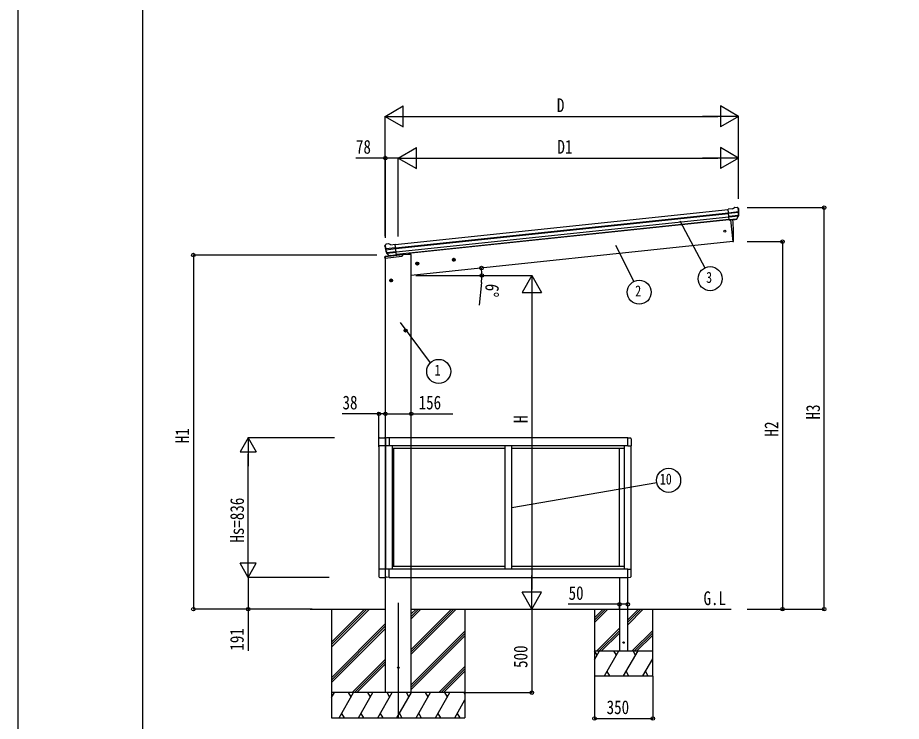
# Model space of a CAD drawing. Units: millimetres, scale not verified. Extents: x -10512 to 10512, y -7425 to 7425.
# Drawn here: x -10512 to -5214, y -4303 to -87 of the extents above; entities that cross this region are included whole.
import ezdxf
from ezdxf.enums import TextEntityAlignment as Align

# ---------------------------------------------------------------- set-up
doc = ezdxf.new("R2010")
doc.units = ezdxf.units.MM
doc.header["$LTSCALE"] = 30
for name, color, linetype in [('0-2_USER1', 3, 'Continuous'), ('0-3_YKK_12', 2, 'Continuous'), ('0-4_YKK_13', 4, 'Continuous'), ('0-5_YKK_A1', 4, 'Continuous'), ('0-6_YKK_D', 6, 'Continuous'), ('0-7_YKK_ZWAK', 7, 'Continuous')]:
    doc.layers.add(name, color=color, linetype=linetype)
doc.styles.add('ＭＳ ゴシック', font='')
doc.styles.get('ＭＳ ゴシック').set_extended_font_data('MS Gothic')

msp = doc.modelspace()

# ---------------------------------------------------------------- linework, layer by layer
at = {"layer": '0-3_YKK_12'}
msp.add_line((-8230.44, -3593.02), (-8230.44, -4286.34), dxfattribs=at)
at = {"layer": '0-4_YKK_13'}
for p, q in [((-6225.64, -1231.72), (-6252.16, -1234.51)), ((-6245.37, -1299.06), (-6252.16, -1234.51)), ((-6250, -1255.03), (-6190.26, -1248.76)), ((-6189.78, -1254.62), (-6249.39, -1260.89)), ((-6190.62, -1271.38), (-6247.65, -1277.37)), ((-6199.32, -1222.92), (-6199.32, -1222.92)), ((-6195.65, -1224.01), (-6195.66, -1224)), ((-6195.65, -1224.01), (-6191.33, -1227.5)), ((-6191.33, -1227.5), (-6190.47, -1228.2)), ((-6189.09, -1231.9), (-6189.4, -1230.05)), ((-6192.01, -1276.04), (-6247.18, -1281.84)), ((-6202.02, -1294.27), (-6245.4, -1298.83)), ((-6245.37, -1299.06), (-6235.43, -1298.01)), ((-6238.81, -1298.37), (-6225.1, -1428.74)), ((-6235.43, -1298.01), (-6235.16, -1298.08)), ((-6235.16, -1298.08), (-6209.82, -1295.41)), ((-6209.82, -1295.41), (-6209.57, -1295.29)), ((-6209.57, -1295.29), (-6201.88, -1294.49)), ((-6200.57, -1292.62), (-6191.12, -1274.32)), ((-6199.52, -1293.05), (-6189.4, -1274.79)), ((-6225.1, -1428.74), (-6223.05, -1428.45)), ((-8310.48, -1454.87), (-8310.56, -1452.99)), ((-8309.19, -1450.1), (-8309.89, -1450.96)), ((-8305.7, -1445.78), (-8309.19, -1450.1)), ((-8246.09, -1464.83), (-8305.83, -1471.11)), ((-8305.7, -1445.78), (-8305.69, -1445.78)), ((-8305.07, -1476.95), (-8245.47, -1470.69)), ((-8302.34, -1443.95), (-8302.33, -1443.95)), ((-8274.77, -1447.09), (-8248.24, -1444.3)), ((-8241.46, -1508.85), (-8248.24, -1444.3)), ((-8310.62, -1526.77), (-8309.38, -1517.36)), ((-8309.61, -1526.67), (-8310.62, -1526.77)), ((-8309.61, -1526.67), (-8208.1, -1516)), ((-8308.39, -1517.42), (-8309.61, -1526.67)), ((-8309.61, -1526.67), (-8308.39, -1517.42)), ((-8307.88, -1517.44), (-8309.08, -1526.61)), ((-8308.39, -1517.42), (-8308.49, -1516.5)), ((-8308.49, -1516.5), (-8308.39, -1517.42)), ((-8203.62, -1506.41), (-8308.39, -1517.42)), ((-8308.39, -1517.42), (-8203.62, -1506.41)), ((-8203.62, -1506.48), (-8307.88, -1517.44)), ((-8306.95, -1517.84), (-8307, -1517.34)), ((-8203.62, -1506.98), (-8306.95, -1517.84)), ((-8287.56, -1512.51), (-8301.26, -1496.75)), ((-8300.77, -1493.16), (-8243.74, -1487.17)), ((-8286.62, -1511.87), (-8299.67, -1495.93)), ((-8298.44, -1497.43), (-8243.27, -1491.64)), ((-8277.26, -1512.62), (-8284.95, -1513.43)), ((-8284.86, -1513.19), (-8241.48, -1508.63)), ((-8276.99, -1512.68), (-8277.26, -1512.62)), ((-8251.66, -1510.02), (-8276.99, -1512.68)), ((-8251.4, -1509.9), (-8251.66, -1510.02)), ((-8241.46, -1508.85), (-8251.4, -1509.9)), ((-8238.62, -1509.15), (-8238.62, -1510.66)), ((-8203.62, -1511.03), (-8203.62, -1506.41)), ((-8346.95, -2653.01), (-8346.95, -2609.31)), ((-8341.45, -2603.81), (-8312.45, -2603.81)), ((-8306.95, -2609.31), (-8306.95, -2653.01)), ((-8306.44, -2610.11), (-8306.44, -2653.01)), ((-8285.94, -2603.82), (-8301.23, -2604.61)), ((-8285.94, -2603.82), (-8285.94, -2653.01)), ((-6853.94, -2653.01), (-6853.94, -2603.81)), ((-6853.94, -2603.81), (-6838.66, -2604.61)), ((-6833.44, -2610.11), (-6833.44, -2653.01)), ((-8306.95, -2653.01), (-8346.95, -2653.01)), ((-8285.94, -2653.01), (-8306.44, -2653.01)), ((-6853.94, -2653.01), (-6833.44, -2653.01)), ((-8346.95, -3391.61), (-8346.95, -3435.31)), ((-8306.95, -3391.61), (-8346.95, -3391.61)), ((-8341.45, -3440.81), (-8312.45, -3440.81)), ((-8306.95, -3435.31), (-8306.95, -3391.61)), ((-8285.94, -3391.61), (-8306.44, -3391.61)), ((-8306.44, -3434.52), (-8306.44, -3391.61)), ((-8285.94, -3440.81), (-8301.23, -3440.01)), ((-8285.94, -3440.81), (-8285.94, -3391.61)), ((-6853.94, -3440.81), (-6853.94, -3391.61)), ((-6853.94, -3391.61), (-6833.44, -3391.61)), ((-6853.94, -3440.81), (-6838.66, -3440.01)), ((-6833.44, -3434.52), (-6833.44, -3391.61))]:
    msp.add_line(p, q, dxfattribs=at)
for points in [[(-6225.64, -1231.72), (-6214.04, -1224.75), (-6214.04, -1224.75)], [(-6212.81, -1224.34), (-6212.81, -1224.34), (-6199.32, -1222.92)], [(-8288.85, -1442.54), (-8288.85, -1442.54), (-8302.33, -1443.95)], [(-8274.77, -1447.09), (-8287.56, -1442.68), (-8287.56, -1442.68)], [(-8308.49, -1516.5), (-8203.62, -1505.47), (-8203.62, -1506.41)]]:
    msp.add_lwpolyline(points, dxfattribs=at)
for centre, radius in [((-6271.9, -1366.19), 6.5), ((-6878.94, -3831.31), 4), ((-8230.19, -3981.25), 5)]:
    msp.add_circle(centre, radius, dxfattribs=at)
for centre, radius, start, end in [((-6212.49, -1227.32), 3, 96.02369, 120.97631), ((-6198.8, -1227.89), 5, 51.04426, 95.95574), ((-6382.64, -1253.55), 192.44, 1.4271, 6.57578), ((-6389.98, -1253.01), 200.2, 354.20009, 359.53883), ((-6144.99, -1246.64), 45.32, 182.67122, 185.64518), ((-6189.6, -1255.96), 1.35, 95.1605, 97.91927), ((-6186.99, -1254.41), 2.74, 179.02151, 184.43412), ((-6389.98, -1253.01), 202, 354.13916, 6), ((-7119.71, -1388.53), 900, 357.63919, 5.84085), ((-6202.13, -1291.6), 2.99, 285.2717, 331.00739), ((-6193.79, -1272.94), 3, 332.69111, 354.20009), ((-6192.02, -1273.33), 3, 331, 354.13916), ((-6223.47, -1425.48), 3, 278, 357.63919), ((-8109.59, -1433.75), 202, 186, 197.86084), ((-8116.65, -1435.8), 192.44, 185.42422, 190.5729), ((-8350.55, -1478.46), 45.32, 6.35482, 9.32878), ((-8301.81, -1448.93), 5, 96.04426, 140.95574), ((-8307.85, -1477.32), 2.74, 7.56588, 12.97849), ((-8304.98, -1478.3), 1.35, 94.08073, 96.8395), ((-8109.59, -1433.75), 200.2, 192.46117, 197.79991), ((-8288.54, -1445.52), 3, 71.02369, 95.97631), ((-8308.39, -1517.49), 1, 96, 172.5), ((-8309.11, -1521.01), 3.66, 78.7113, 94.17753), ((-8309.11, -1521.01), 3.66, 78.7113, 94.17753), ((-8299, -1494.79), 3, 197.86084, 221), ((-8297.35, -1494.03), 3, 197.79991, 219.30889), ((-8285.3, -1510.55), 2.99, 220.99261, 266.7283), ((-8208.62, -1511.03), 5, 276, 0), ((-8341.45, -2609.31), 5.5, 90, 180), ((-8312.45, -2609.31), 5.5, 0, 90), ((-8300.94, -2610.11), 5.5, 93, 180), ((-6838.94, -2610.11), 5.5, 0, 87), ((-8341.45, -3435.31), 5.5, 180, 270), ((-8312.45, -3435.31), 5.5, 270, 0), ((-8300.94, -3434.52), 5.5, 180, 267), ((-6838.94, -3434.52), 5.5, 273, 0)]:
    msp.add_arc(centre, radius, start, end, dxfattribs=at)
for centre, major_axis, ratio, start_param, end_param in [((-6191.35, -1231.5), (-0.87, 5.91), 0.020485, 0.671432, 1.5691306), ((-6196.74, -1226.99), (5.88, -1.31), 0.24881, 0.460585, 0.4641038), ((-6192.36, -1230.53), (-2.34, 1.9), 0.995767, 3.9859716, 4.712389), ((-6387.67, -1274.96), (-20.92, 199.05), 0.994373, 4.7113789, 4.7277536), ((-6202.33, -1291.3), (-0.11, 3), 0.642905, 3.2459383, 4.203928), ((-6202.2, -1291.5), (1.66, -2.51), 0.997631, 5.8041905, 5.8929484), ((-6202.27, -1291.39), (3.53, -2.11), 0.650902, 5.2561448, 5.3289554), ((-6199.9, -1291.04), (1.08, 3.13), 0.040856, 2.1135035, 2.1416249), ((-8307.56, -1452.85), (1.9, 2.34), 0.995767, 1.5707963, 2.2972137), ((-8304.01, -1448.47), (-5.48, -2.51), 0.24881, 5.8190815, 5.8226003), ((-8308.35, -1454.01), (-0.38, 5.97), 0.020485, 4.7140547, 5.6117533), ((-8107.28, -1455.7), (-20.92, 199.05), 0.994373, 1.5554317, 1.5718064), ((-8287.61, -1510.47), (-1.71, 2.84), 0.040856, 4.1415604, 4.1696818), ((-8285.17, -1510.21), (-0.51, 2.96), 0.642905, 2.0792573, 3.037247), ((-8285.21, -1510.32), (-3.02, -2.79), 0.650902, 0.9542299, 1.0270405), ((-8285.26, -1510.44), (-1.1, -2.8), 0.997631, 0.3902369, 0.4789948)]:
    msp.add_ellipse(centre, major_axis=major_axis, ratio=ratio, start_param=start_param, end_param=end_param, dxfattribs=at)
at = {"layer": '0-5_YKK_A1'}
for p, q in [((-8248.03, -1446.29), (-6251.95, -1236.5)), ((-8246.05, -1465.19), (-6249.96, -1255.39)), ((-8245.62, -1469.37), (-6249.52, -1259.57)), ((-8243.52, -1489.22), (-6247.44, -1279.43)), ((-6245.68, -1296.17), (-8241.76, -1505.96)), ((-6245.57, -1297.16), (-8170.86, -1499.52)), ((-6238.81, -1298.37), (-6225.1, -1428.74)), ((-6225.1, -1428.74), (-8152.44, -1631.31)), ((-8307.94, -4131.31), (-8307.94, -1526.49)), ((-8170.86, -1499.52), (-8170.25, -1505.31)), ((-8152.44, -4131.31), (-8152.44, -1505.31)), ((-7887.49, -1536.1), (-7907.38, -1538.19)), ((-7898.22, -1529.68), (-7904.29, -1534.09)), ((-7904.29, -1534.09), (-7903.5, -1541.55)), ((-7896.39, -1547.09), (-7898.48, -1527.2)), ((-7891.36, -1532.73), (-7898.22, -1529.68)), ((-8106.28, -1559.09), (-8126.17, -1561.18)), ((-8117.01, -1552.67), (-8123.08, -1557.08)), ((-8123.08, -1557.08), (-8122.3, -1564.55)), ((-8122.3, -1564.55), (-8115.44, -1567.6)), ((-8115.18, -1570.08), (-8117.27, -1550.19)), ((-8110.16, -1555.73), (-8117.01, -1552.67)), ((-7903.5, -1541.55), (-7896.65, -1544.61)), ((-8263.44, -1660.86), (-8283.44, -1660.86)), ((-8273.44, -1653.36), (-8279.94, -1657.11)), ((-8279.94, -1657.11), (-8279.94, -1664.62)), ((-8279.94, -1664.62), (-8273.44, -1668.37)), ((-8273.44, -1670.86), (-8273.44, -1650.86)), ((-8266.94, -1657.11), (-8273.44, -1653.36)), ((-8186.44, -1953.36), (-8192.94, -1957.11)), ((-8192.94, -1957.11), (-8192.94, -1964.62)), ((-8186.44, -1970.86), (-8186.44, -1950.86)), ((-8179.94, -1957.11), (-8186.44, -1953.36)), ((-8176.44, -1960.86), (-8196.44, -1960.86)), ((-8192.94, -1964.62), (-8186.44, -1968.37)), ((-6853.94, -2604.31), (-8285.94, -2604.31)), ((-8345.95, -2653.01), (-8345.95, -3391.73)), ((-8307.94, -3391.61), (-8307.94, -2653.01)), ((-8305.94, -3391.61), (-8305.94, -2653.01)), ((-6853.94, -2652.81), (-8285.94, -2652.81)), ((-8265.94, -3391.81), (-8265.94, -2652.81)), ((-7589.94, -2668.31), (-8265.94, -2668.31)), ((-8257.94, -3376.31), (-8257.94, -2668.31)), ((-7589.94, -3391.81), (-7589.94, -2652.81)), ((-7549.94, -3391.81), (-7549.94, -2652.81)), ((-6873.94, -2668.31), (-7549.94, -2668.31)), ((-6903.94, -3376.31), (-6903.94, -2668.31)), ((-6873.94, -3391.81), (-6873.94, -2652.81)), ((-6833.94, -3391.61), (-6833.94, -2653.01)), ((-7589.94, -3376.31), (-8265.94, -3376.31)), ((-6873.94, -3376.31), (-7549.94, -3376.31)), ((-6853.94, -3391.81), (-8285.94, -3391.81)), ((-8285.94, -3440.31), (-6853.94, -3440.31)), ((-6903.94, -3440.51), (-6903.94, -3881.31)), ((-6853.94, -3881.31), (-6853.94, -3440.51)), ((-8759.08, -3631.31), (-8307.94, -3631.31)), ((-8630.44, -3857.94), (-8403.81, -3631.31)), ((-8630.44, -3843.8), (-8417.95, -3631.31)), ((-8630.44, -3829.66), (-8432.1, -3631.31)), ((-8630.44, -3631.37), (-8630.44, -4281.31)), ((-8152.44, -3631.31), (-6233.5, -3631.31)), ((-8152.44, -3900.44), (-7883.31, -3631.31)), ((-8152.44, -3886.3), (-7897.45, -3631.31)), ((-8152.44, -3872.16), (-7911.6, -3631.31)), ((-8152.44, -3688.25), (-8095.5, -3631.31)), ((-8152.44, -3674.11), (-8109.65, -3631.31)), ((-8152.44, -3659.97), (-8123.79, -3631.31)), ((-7830.44, -3631.37), (-7830.44, -4281.31)), ((-7053.94, -3631.31), (-7053.94, -4031.31)), ((-7053.94, -3683.66), (-7001.6, -3631.31)), ((-7053.94, -3697.8), (-6987.45, -3631.31)), ((-7053.94, -3711.95), (-6973.31, -3631.31)), ((-6853.94, -3724.08), (-6761.18, -3631.31)), ((-6853.94, -3709.94), (-6775.32, -3631.31)), ((-6853.94, -3695.79), (-6789.46, -3631.31)), ((-6703.94, -4031.31), (-6703.94, -3631.31)), ((-8630.44, -4041.79), (-8308.44, -3719.79)), ((-8630.44, -4055.93), (-8308.44, -3733.93)), ((-8630.44, -4070.07), (-8308.44, -3748.08)), ((-7039.47, -3881.31), (-6903.94, -3745.79)), ((-7025.32, -3881.31), (-6903.94, -3759.93)), ((-6827.33, -3881.31), (-6703.94, -3757.93)), ((-8152.44, -4084.29), (-7830.44, -3762.29)), ((-8152.44, -4098.43), (-7830.44, -3776.43)), ((-8152.44, -4112.57), (-7830.44, -3790.58)), ((-7011.18, -3881.31), (-6903.94, -3774.08)), ((-6813.19, -3881.31), (-6703.94, -3772.07)), ((-6799.05, -3881.31), (-6703.94, -3786.21)), ((-7053.94, -3881.31), (-6703.94, -3881.31)), ((-7053.94, -3934.43), (-7023.28, -3881.31)), ((-7038.28, -3907.3), (-7053.28, -3881.31)), ((-6994.41, -4031.31), (-6907.81, -3881.31)), ((-6922.81, -3907.3), (-6937.81, -3881.31)), ((-6878.94, -4031.31), (-6792.34, -3881.31)), ((-6807.34, -3907.3), (-6822.34, -3881.31)), ((-8507.83, -4131.31), (-8308.44, -3931.92)), ((-8493.69, -4131.31), (-8308.44, -3946.07)), ((-8479.55, -4131.31), (-8308.44, -3960.21)), ((-6763.47, -4031.31), (-6703.94, -3928.21)), ((-7987.33, -4131.31), (-7830.44, -3974.42)), ((-7973.19, -4131.31), (-7830.44, -3988.56)), ((-7959.05, -4131.31), (-7830.44, -4002.71)), ((-6979.41, -4005.33), (-6964.41, -4031.31)), ((-6863.94, -4005.33), (-6848.94, -4031.31)), ((-6748.47, -4005.33), (-6733.47, -4031.31)), ((-7053.94, -4031.31), (-6703.94, -4031.31)), ((-7830.44, -4131.31), (-8630.44, -4131.31)), ((-8630.44, -4160.25), (-8613.73, -4131.31)), ((-8584.87, -4281.31), (-8498.26, -4131.31)), ((-8513.26, -4157.29), (-8528.27, -4131.31)), ((-8469.4, -4281.31), (-8382.79, -4131.31)), ((-8397.79, -4157.29), (-8412.79, -4131.31)), ((-8353.93, -4281.31), (-8267.32, -4131.31)), ((-8282.33, -4157.3), (-8297.33, -4131.31)), ((-8238.46, -4281.31), (-8151.85, -4131.31)), ((-8166.85, -4157.29), (-8181.86, -4131.31)), ((-8122.99, -4281.31), (-8036.38, -4131.31)), ((-8051.38, -4157.29), (-8066.38, -4131.31)), ((-8007.52, -4281.31), (-7920.92, -4131.31)), ((-7935.92, -4157.29), (-7950.92, -4131.31)), ((-7830.44, -4139.98), (-7835.45, -4131.31)), ((-8628.74, -4157.29), (-8630.44, -4154.34)), ((-7892.05, -4281.31), (-7830.44, -4174.61)), ((-8630.44, -4281.31), (-7830.44, -4281.31)), ((-8569.87, -4255.33), (-8554.87, -4281.31)), ((-8454.4, -4255.33), (-8439.4, -4281.31)), ((-8338.93, -4255.33), (-8323.93, -4281.31)), ((-8223.46, -4255.33), (-8208.46, -4281.31)), ((-8107.99, -4255.33), (-8092.99, -4281.31)), ((-7992.52, -4255.33), (-7977.52, -4281.31)), ((-7877.05, -4255.33), (-7862.05, -4281.31))]:
    msp.add_line(p, q, dxfattribs=at)
for points in [[(-8152.44, -1505.31), (-8172.44, -1505.31), (-8203.62, -1508.59)], [(-7896.65, -1544.61), (-7890.58, -1540.19), (-7891.36, -1532.73)], [(-8115.44, -1567.6), (-8109.37, -1563.19), (-8110.16, -1555.73)], [(-8273.44, -1668.37), (-8266.94, -1664.62), (-8266.94, -1657.11)], [(-8186.44, -1968.37), (-8179.94, -1964.62), (-8179.94, -1957.11)]]:
    msp.add_lwpolyline(points, dxfattribs=at)
for centre, radius in [((-7897.43, -1537.14), 8.5), ((-7897.43, -1537.14), 7.7), ((-7897.43, -1537.14), 6.5), ((-8116.23, -1560.14), 8.5), ((-8116.23, -1560.14), 7.7), ((-8116.23, -1560.14), 6.5), ((-8273.44, -1660.86), 8.5), ((-8273.44, -1660.86), 7.7), ((-8273.44, -1660.86), 6.5), ((-8186.44, -1960.86), 8.5), ((-8186.44, -1960.86), 7.7), ((-8186.44, -1960.86), 6.5)]:
    msp.add_circle(centre, radius, dxfattribs=at)
at = {"layer": '0-6_YKK_D'}
for p, q in [((-8308.44, -677.92), (-8200.19, -615.42)), ((-8200.19, -740.42), (-8200.19, -615.42)), ((-6190.06, -677.92), (-6298.31, -615.42)), ((-6298.31, -615.42), (-6298.31, -740.42)), ((-8308.44, -1395.33), (-8308.44, -676.92)), ((-8308.44, -677.92), (-8200.19, -740.42)), ((-8308.44, -677.92), (-8091.94, -677.92)), ((-8183.44, -677.92), (-6315.06, -677.92)), ((-6190.06, -677.92), (-6406.56, -677.92)), ((-6190.06, -677.92), (-6298.31, -740.42)), ((-6190.06, -1172.59), (-6190.06, -676.92)), ((-8230.19, -927.92), (-8121.94, -865.42)), ((-8121.94, -990.42), (-8121.94, -865.42)), ((-6190.06, -927.92), (-6298.31, -865.42)), ((-6298.31, -865.42), (-6298.31, -990.42)), ((-8307.94, -1405.34), (-8307.94, -926.92)), ((-8230.19, -1397.16), (-8230.19, -926.92)), ((-8230.19, -1397.16), (-8230.19, -926.92)), ((-8230.19, -927.92), (-8121.94, -990.42)), ((-8230.19, -927.92), (-8013.69, -927.92)), ((-8105.19, -927.92), (-6315.06, -927.92)), ((-6190.06, -927.92), (-6406.56, -927.92)), ((-6190.06, -927.92), (-6298.31, -990.42)), ((-6190.06, -1171.59), (-6190.06, -926.92)), ((-6138.23, -1224.9), (-5675.36, -1224.9)), ((-5676.36, -3631.31), (-5676.36, -1224.9)), ((-6542.77, -1304.72), (-6392.87, -1586.12)), ((-6139.23, -1428.74), (-5925.36, -1428.74)), ((-5926.36, -1428.74), (-5926.36, -3631.31)), ((-6927.97, -1448.97), (-6818.09, -1667.26)), ((-8358.44, -1508.81), (-9459.78, -1508.81)), ((-9458.78, -1508.81), (-9458.78, -3631.31)), ((-8125.15, -1631.31), (-7428.53, -1631.31)), ((-8078.08, -1631.31), (-7728.53, -1631.31)), ((-7429.53, -1631.31), (-7488.12, -1732.8)), ((-7429.53, -1631.31), (-7370.93, -1732.8)), ((-7429.53, -1631.31), (-7429.53, -1834.29)), ((-7731.66, -1673.76), (-7745.25, -1808.41)), ((-7488.12, -1732.8), (-7370.93, -1732.8)), ((-7429.53, -1748.5), (-7429.53, -3514.13)), ((-8218.59, -1912.39), (-8038.8, -2155.03)), ((-8345.95, -2658.75), (-8345.95, -2459.27)), ((-8307.94, -2598.06), (-8307.94, -2459.27)), ((-9130.44, -2604.31), (-9179.27, -2688.89)), ((-8612.14, -2604.31), (-9131.44, -2604.31)), ((-9130.44, -2604.31), (-9081.61, -2688.89)), ((-9130.44, -2604.31), (-9130.44, -2773.46)), ((-9179.27, -2688.89), (-9081.61, -2688.89)), ((-9130.44, -3342.66), (-9130.44, -2701.97)), ((-7549.94, -3022.24), (-6680.24, -2871.32)), ((-9130.44, -3440.31), (-9130.44, -3271.17)), ((-9130.44, -3440.31), (-9179.27, -3355.74)), ((-9081.61, -3355.74), (-9179.27, -3355.74)), ((-9130.44, -3440.31), (-9081.61, -3355.74)), ((-8644.77, -3440.31), (-9131.44, -3440.31)), ((-8644.77, -3440.31), (-9131.44, -3440.31)), ((-7429.53, -3631.31), (-7429.53, -3428.34)), ((-7429.53, -3631.31), (-7488.12, -3529.83)), ((-7370.93, -3529.83), (-7488.12, -3529.83)), ((-7429.53, -3631.31), (-7370.93, -3529.83)), ((-6903.94, -3630.31), (-6903.94, -3600.79)), ((-6853.94, -3630.31), (-6853.94, -3600.79)), ((-8760.08, -3631.31), (-9459.78, -3631.31)), ((-8747.21, -3631.31), (-9131.44, -3631.31)), ((-7829.44, -3631.31), (-7428.53, -3631.31)), ((-7429.53, -3631.31), (-7429.53, -4131.31)), ((-6139.23, -3631.31), (-5925.36, -3631.31)), ((-6139.23, -3631.31), (-5675.36, -3631.31)), ((-7053.94, -4032.31), (-7053.94, -4287.31)), ((-6703.94, -4032.31), (-6703.94, -4287.31)), ((-7829.44, -4131.31), (-7428.53, -4131.31)), ((-7053.94, -4286.31), (-6703.94, -4286.31))]:
    msp.add_line(p, q, dxfattribs=at)
for points in [[(-8230.19, -927.92), (-8307.94, -927.92), (-8485.78, -927.92)], [(-8307.94, -2460.27), (-8345.95, -2460.27), (-8566.28, -2460.27)], [(-8307.94, -2460.27), (-8152.44, -2460.27), (-7902.61, -2460.27)], [(-9130.44, -3440.31), (-9130.44, -3631.31), (-9130.44, -3881.15)], [(-6853.94, -3601.79), (-6903.94, -3601.79), (-7210.81, -3601.79)]]:
    msp.add_lwpolyline(points, dxfattribs=at)
for centre, radius in [((-8307.94, -927.92), 10.62), ((-5676.36, -1224.9), 10.62), ((-5926.36, -1428.74), 10.62), ((-9458.78, -1508.81), 10.62), ((-7731.85, -1587.11), 10.62), ((-6360.64, -1650.5), 72), ((-7729.53, -1631.31), 10.62), ((-6785.71, -1731.57), 72), ((-7988.08, -2206.13), 72), ((-8345.95, -2460.27), 10.62), ((-8307.94, -2460.27), 10.62), ((-8307.94, -2460.27), 10.62), ((-8152.44, -2460.27), 10.62), ((-6609.3, -2859), 72), ((-6903.94, -3601.79), 10.62), ((-6853.94, -3601.79), 10.62), ((-9458.78, -3631.31), 10.62), ((-9130.44, -3631.31), 10.62), ((-5926.36, -3631.31), 10.62), ((-5676.36, -3631.31), 10.62), ((-7429.53, -4131.31), 10.62), ((-7053.94, -4286.31), 10.62), ((-6703.94, -4286.31), 10.62)]:
    msp.add_circle(centre, radius, dxfattribs=at)
for start, end in [(0, 6), (354.23974, 0)]:
    msp.add_arc((-8152.44, -1631.31), 422.91, start, end, dxfattribs=at)
at = {"layer": '0-7_YKK_ZWAK'}
msp.add_line((-9762.45, -6312.5), (-9762.45, 6937.5), dxfattribs=at)
msp.add_lwpolyline([(-10512.5, -7425), (10512.5, -7425), (10512.5, 7425), (-10512.5, 7425)], close=True, dxfattribs=at)

# ---------------------------------------------------------------- texts
at = {"layer": '0-2_USER1', "style": 'ＭＳ ゴシック', "width": 0.8}
msp.add_text('G.L', height=82.48, dxfattribs=at).set_placement((-6400.01, -3631.35), align=Align.BOTTOM_LEFT)
at = {"layer": '0-6_YKK_D', "style": 'ＭＳ ゴシック', "width": 0.8}
for s, height, p in [('D', 82.48, (-7279.25, -677.12)), ('78', 82.48, (-8484.11, -926.25)), ('D1', 82.48, (-7276.13, -926.25)), ('3', 65.98, (-6384.64, -1695.5)), ('2', 65.98, (-6809.71, -1776.57)), ('1', 65.98, (-8012.08, -2251.13)), ('38', 82.48, (-8564.61, -2458.61)), ('156', 82.48, (-8108.28, -2458.61)), ('10', 65.98, (-6662.1, -2904)), ('50', 82.48, (-7209.14, -3600.12)), ('350', 82.48, (-6980.94, -4284.65))]:
    msp.add_text(s, height=height, dxfattribs=at).set_placement(p, align=Align.BOTTOM_LEFT)
for s, rotation, p in [('6°', 264.24, (-7730.17, -1675.58)), ('H3', 90, (-5677.7, -2494.11)), ('H', 90, (-7430.53, -2515.77)), ('H2', 90, (-5927.16, -2596.03)), ('H1', 90, (-9459.58, -2636.06)), ('Hs=836', 90, (-9131.24, -3232.31)), ('191', 90, (-9132.11, -3879.48)), ('500', 90, (-7431.2, -3983.31))]:
    msp.add_text(s, height=82.48, rotation=rotation, dxfattribs=at).set_placement(p, align=Align.BOTTOM_LEFT)

doc.saveas('drawing.dxf')
